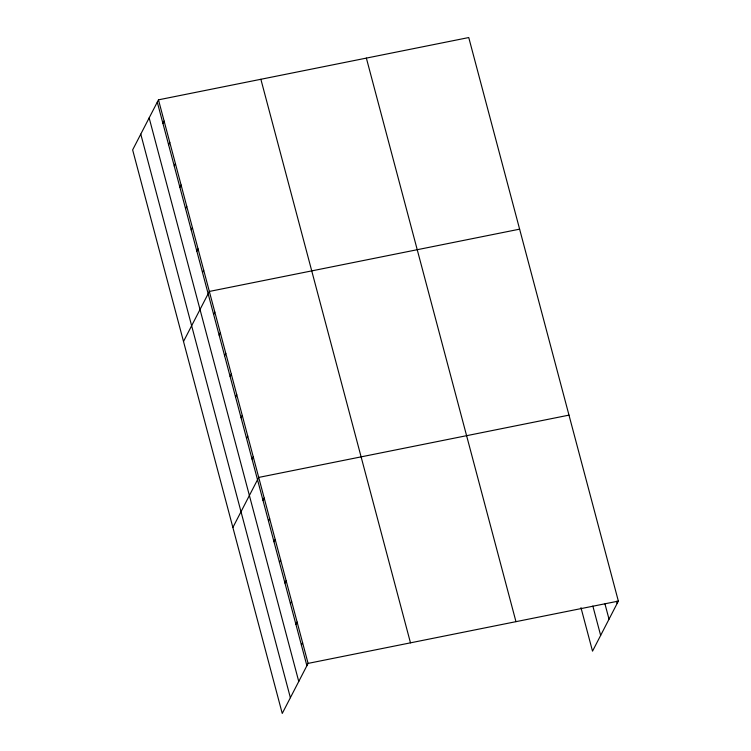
<?xml version="1.0" encoding="UTF-8"?>
<svg xmlns="http://www.w3.org/2000/svg" width="751" height="751" viewBox="0 0 751 751"><rect width="100%" height="100%" fill="white"/><g stroke="black" fill="none" stroke-linecap="round" stroke-linejoin="round"><path stroke-width="1.13" d="M158.48 99.836L132.645 149.89L282.245 713.45L308.088 663.396L158.48 99.836L468.755 37.55L618.355 601.11L592.52 651.164L580.964 607.662M162.939 123.446L164.14 121.127M168.59 144.736L169.792 142.418M174.241 166.027L175.443 163.699M179.893 187.318L181.094 184.99M185.544 208.609L186.746 206.281M191.195 229.9L192.397 227.572M196.846 251.191L198.048 248.863M202.498 272.482L203.699 270.153M183.507 341.498L209.351 291.444L519.617 229.158M213.631 314.434L214.833 312.106M219.123 335.096L220.315 332.768M224.605 355.758L225.807 353.439M230.088 376.42L231.289 374.101M235.579 397.091L236.772 394.763M241.062 417.753L242.263 415.425M246.544 438.415L247.746 436.087M252.036 459.077L253.228 456.758M232.876 527.474L258.72 477.42L568.986 415.134M263 500.41L264.202 498.082M268.492 521.072L269.684 518.744M273.974 541.734L275.176 539.406M279.456 562.396L280.658 560.077M284.939 583.058L286.14 580.739M290.43 603.729L291.632 601.401M295.913 624.391L297.114 622.063M301.395 645.053L302.597 642.725M308.088 663.396L618.355 601.11M616.571 601.26L617.153 603.438M604.977 603.964L609.023 619.181M592.849 606.048L600.65 635.412M366.366 58.099L515.965 621.659M260.869 79.277L410.478 642.837M157.288 102.155L306.887 665.715M149.158 117.907L298.757 681.467M140.775 134.138L290.374 697.698"/></g></svg>
